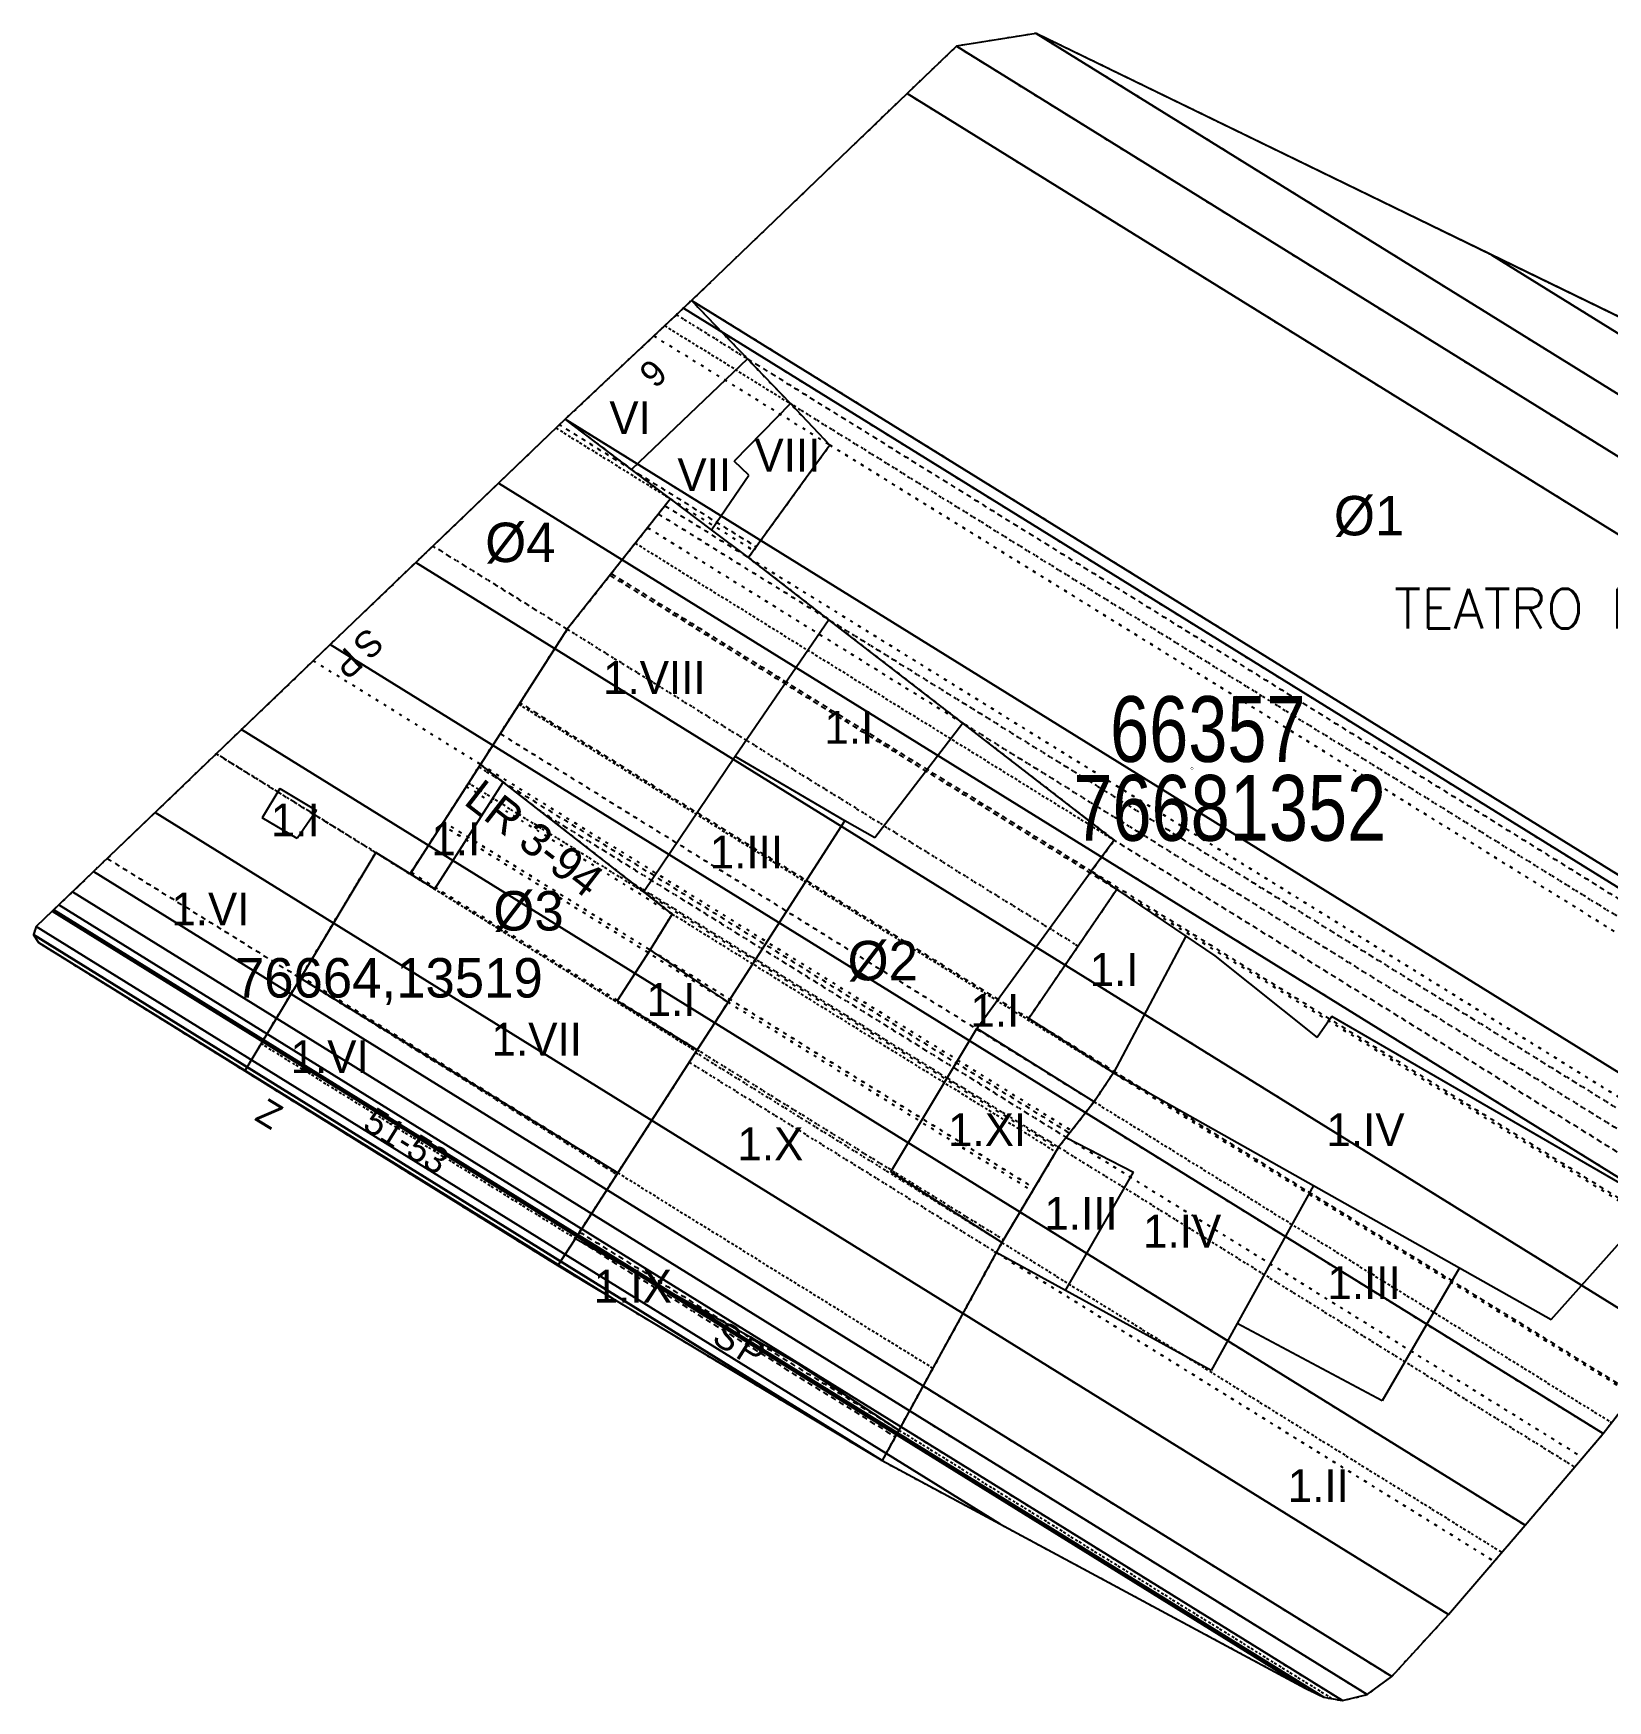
# Model space of a CAD drawing. Extents: x 676646 to 677304, y 613389 to 613969.
# Drawn here: x 676645.7 to 676705.5, y 613494 to 613557.5 of the extents above; entities that cross this region are included whole.
import ezdxf
from ezdxf.enums import TextEntityAlignment as Align

# ---------------------------------------------------------------- set-up
doc = ezdxf.new("R2010")
doc.units = 0
doc.header["$MEASUREMENT"] = 0
doc.linetypes.add('DOT', pattern=[0.25, 0, -0.25])
doc.layers.get('0').update_dxf_attribs({"linetype": 'CONTINUOUS'})
for name, color, linetype in [('10', 7, 'CONTINUOUS'), ('11', 7, 'CONTINUOUS'), ('12', 7, 'CONTINUOUS'), ('13', 7, 'CONTINUOUS'), ('22', 7, 'CONTINUOUS'), ('25', 7, 'CONTINUOUS'), ('26', 7, 'CONTINUOUS'), ('27', 7, 'CONTINUOUS'), ('29', 7, 'CONTINUOUS'), ('31', 7, 'CONTINUOUS'), ('36', 7, 'CONTINUOUS'), ('38', 7, 'CONTINUOUS'), ('62', 7, 'CONTINUOUS'), ('CONSTRUCTION_CLASS', 7, 'CONTINUOUS')]:
    doc.layers.add(name, color=color, linetype=linetype)
doc.styles.add('ROMANS', font='ROMANS', dxfattribs={"height": 0.2})
doc.styles.get("Standard").update_dxf_attribs({"font": 'txt', "height": 0.2})

msp = doc.modelspace()

# ---------------------------------------------------------------- linework, layer by layer
at = {"layer": '10', "color": 215, "linetype": 'CONTINUOUS'}
for p, q in [((676683.8, 613557.46), (676680.77, 613556.97)), ((676725.03, 613537.4), (676683.8, 613557.46)), ((676680.77, 613556.97), (676670.7, 613547.3)), ((676670.7, 613547.3), (676665.89, 613542.78)), ((676665.89, 613542.78), (676645.77, 613523.48)), ((676645.77, 613523.48), (676645.66, 613523.17)), ((676645.66, 613523.17), (676645.85, 613522.87)), ((676645.85, 613522.87), (676653.7, 613517.987)), ((676653.7, 613517.987), (676665.61, 613510.58)), ((676665.61, 613510.58), (676677.95, 613503.16)), ((676705.37, 613504.19), (676708.06, 613507.66)), ((676702.41, 613500.7), (676705.37, 613504.19)), ((676677.95, 613503.16), (676694.04, 613494.51)), ((676699.49, 613497.31), (676702.41, 613500.7)), ((676697.33, 613494.95), (676699.49, 613497.31)), ((676694.04, 613494.51), (676694.75, 613494.16)), ((676696.4, 613494.26), (676697.33, 613494.95)), ((676694.75, 613494.16), (676695.46, 613494.03)), ((676695.46, 613494.03), (676696.4, 613494.26))]:
    msp.add_line(p, q, dxfattribs=at)
at = {"layer": '11', "color": 215, "linetype": 'CONTINUOUS'}
for p, q in [((676672.822, 613545.08), (676670.7, 613547.3)), ((676674.455, 613543.373), (676672.822, 613545.08)), ((676675.962, 613541.796), (676674.455, 613543.373)), ((676668.418, 613540.865), (676665.89, 613542.78)), ((676675.962, 613541.796), (676672.859, 613537.519)), ((676669.891, 613539.749), (676668.418, 613540.865)), ((676669.891, 613539.749), (676665.968, 613534.788)), ((676675.921, 613535.153), (676672.859, 613537.519)), ((676681.013, 613531.218), (676675.921, 613535.153)), ((676665.968, 613534.788), (676662.668, 613529.65)), ((676686.779, 613526.763), (676681.013, 613531.218)), ((676662.668, 613529.65), (676659.99, 613525.48)), ((676663.532, 613528.975), (676662.668, 613529.65)), ((676668.884, 613524.796), (676663.532, 613528.975)), ((676686.779, 613526.763), (676685.902, 613525.587)), ((676658.684, 613526.295), (676655.816, 613521.515)), ((676659.99, 613525.48), (676658.684, 613526.295)), ((676686.873, 613524.892), (676685.902, 613525.587)), ((676669.965, 613523.952), (676668.884, 613524.796)), ((676686.873, 613524.892), (676683.524, 613519.985)), ((676669.965, 613523.952), (676669.12, 613522.592)), ((676672.086, 613520.6), (676669.12, 613522.592)), ((676655.816, 613521.515), (676653.7, 613517.987)), ((676672.086, 613520.6), (676670.915, 613518.788)), ((676686.747, 613517.913), (676683.524, 613519.985)), ((676670.915, 613518.788), (676667.89, 613514.107)), ((676686.747, 613517.913), (676686.01, 613516.811)), ((676686.01, 613516.811), (676684.953, 613515.458)), ((676684.953, 613515.458), (676684.662, 613515.086)), ((676684.662, 613515.086), (676682.503, 613511.46)), ((676667.89, 613514.107), (676666.278, 613511.614)), ((676666.278, 613511.614), (676665.61, 613510.58)), ((676682.503, 613511.46), (676682.291, 613511.073)), ((676682.291, 613511.073), (676678.587, 613504.321)), ((676678.587, 613504.321), (676677.95, 613503.16))]:
    msp.add_line(p, q, dxfattribs=at)
at = {"layer": '12', "color": 15, "linetype": 'CONTINUOUS'}
for p, q in [((676672.822, 613545.08), (676668.418, 613540.865)), ((676674.455, 613543.373), (676672.316, 613541.183)), ((676671.454, 613538.575), (676672.88, 613540.649)), ((676672.88, 613540.649), (676672.316, 613541.183)), ((676671.454, 613538.575), (676669.891, 613539.749)), ((676672.859, 613537.519), (676671.454, 613538.575)), ((676675.921, 613535.153), (676672.356, 613529.953)), ((676681.013, 613531.218), (676677.663, 613526.86)), ((676672.356, 613529.953), (676668.884, 613524.796)), ((676676.524, 613527.507), (676672.356, 613529.953)), ((676655.042, 613528.732), (676654.368, 613527.613)), ((676655.042, 613528.732), (676656.43, 613527.893)), ((676660.935, 613524.913), (676663.532, 613528.975)), ((676655.69, 613526.83), (676654.368, 613527.613)), ((676656.43, 613527.893), (676655.69, 613526.83)), ((676672.086, 613520.6), (676676.524, 613527.507)), ((676677.663, 613526.86), (676676.524, 613527.507)), ((676659.99, 613525.48), (676660.935, 613524.913)), ((676681.553, 613519.597), (676685.902, 613525.587)), ((676686.873, 613524.892), (676689.494, 613523.111)), ((676689.494, 613523.111), (676686.747, 613517.913)), ((676689.494, 613523.111), (676690.6, 613522.36)), ((676669.12, 613522.592), (676667.874, 613520.652)), ((676690.6, 613522.36), (676694.497, 613519.261)), ((676655.816, 613521.515), (676667.89, 613514.107)), ((676667.874, 613520.652), (676670.915, 613518.788)), ((676695.055, 613520.054), (676694.497, 613519.261)), ((676707.334, 613512.945), (676695.055, 613520.054)), ((676678.275, 613514.148), (676681.553, 613519.597)), ((676686.01, 613516.811), (676681.553, 613519.597)), ((676686.747, 613517.913), (676694.351, 613513.628)), ((676684.953, 613515.458), (676687.503, 613514.136)), ((676682.503, 613511.46), (676678.275, 613514.148)), ((676684.923, 613509.63), (676687.503, 613514.136)), ((676694.351, 613513.628), (676691.448, 613508.373)), ((676694.351, 613513.628), (676699.912, 613510.495)), ((676703.399, 613508.53), (676707.334, 613512.945)), ((676666.278, 613511.614), (676670.316, 613509.339)), ((676684.923, 613509.63), (676682.291, 613511.073)), ((676699.912, 613510.495), (676696.968, 613505.442)), ((676699.912, 613510.495), (676703.399, 613508.53)), ((676690.462, 613506.589), (676684.923, 613509.63)), ((676670.316, 613509.339), (676674.694, 613506.878)), ((676691.448, 613508.373), (676690.462, 613506.589)), ((676696.968, 613505.442), (676691.448, 613508.373)), ((676674.694, 613506.878), (676678.587, 613504.321))]:
    msp.add_line(p, q, dxfattribs=at)

# ---------------------------------------------------------------- texts
at = {"layer": '13', "color": 15, "linetype": 'CONTINUOUS'}
for s, p in [('VI', (676668.359, 613542.837)), ('VIII', (676674.343, 613541.415)), ('VII', (676671.181, 613540.67)), ('1.VIII', (676669.282, 613532.951)), ('1.I', (676676.682, 613531.056)), ('1.I', (676655.624, 613527.535)), ('1.I', (676661.73, 613526.814)), ('1.III', (676672.782, 613526.316)), ('1.VI', (676652.394, 613524.149)), ('1.I', (676686.771, 613521.847)), ('1.I', (676669.915, 613520.704)), ('1.I', (676682.234, 613520.29)), ('1.VII', (676664.808, 613519.192)), ('1.VI', (676656.93, 613518.529)), ('1.XI', (676681.941, 613515.753)), ('1.IV', (676696.335, 613515.753)), ('1.X', (676673.697, 613515.211)), ('1.III', (676685.512, 613512.571)), ('1.IV', (676689.361, 613511.894)), ('1.IX', (676668.463, 613509.795)), ('1.III', (676696.278, 613509.93)), ('1.II', (676694.537, 613502.211))]:
    msp.add_text(s, height=1.25, dxfattribs=at).set_placement(p, align=Align.MIDDLE)
at = {"layer": '22', "color": 7, "linetype": 'CONTINUOUS'}
for s, rotation, p in [('6', 223.21967, (676669.239, 613544.53)), ('S', 223.33344, (676658.412, 613534.236)), ('P', 223.33344, (676657.607, 613533.49)), ('51-53', 328.11989, (676659.852, 613515.328)), ('S', 327.28522, (676672.067, 613507.868)), ('P', 327.28522, (676672.968, 613507.304))]:
    msp.add_text(s, height=1, rotation=rotation, dxfattribs=at).set_placement(p, align=Align.MIDDLE)
at = {"layer": '25', "color": 215, "linetype": 'CONTINUOUS', "width": 0.8}
msp.add_text('66357', height=2.5, dxfattribs=at).set_placement((676690.336, 613530.995), align=Align.MIDDLE)
at = {"layer": '26', "color": 215, "linetype": 'CONTINUOUS', "width": 0.8}
msp.add_text('76681352', height=2.5, dxfattribs=at).set_placement((676691.17, 613527.995), align=Align.MIDDLE)
at = {"layer": '26', "color": 215, "linetype": 'CONTINUOUS'}
msp.add_text('O', height=0.1, dxfattribs=at).set_placement((676689.734, 613529.495), align=Align.MIDDLE)
at = {"layer": '27', "color": 215, "linetype": 'CONTINUOUS'}
for s, p in [('%%c1', (676696.471, 613539.113)), ('%%c4', (676664.186, 613538.097)), ('%%c3', (676664.497, 613524.081)), ('%%c2', (676677.971, 613522.186))]:
    msp.add_text(s, height=1.5, dxfattribs=at).set_placement(p, align=Align.MIDDLE)
at = {"layer": '29', "color": 215, "linetype": 'CONTINUOUS', "style": 'ROMANS'}
msp.add_text('TEATRO PRINCIPAL', height=1.5, dxfattribs=at).set_placement((676706.589, 613535.574), align=Align.MIDDLE)
at = {"layer": '31', "color": 15, "linetype": 'CONTINUOUS'}
msp.add_text('LR 3-94', height=1.25, rotation=322.23591, dxfattribs=at).set_placement((676664.719, 613526.838), align=Align.MIDDLE)
at = {"layer": '36', "color": 7, "linetype": 'CONTINUOUS'}
msp.add_text('Z', height=1, rotation=328.59933, dxfattribs=at).set_placement((676654.637, 613516.356), align=Align.MIDDLE)
at = {"layer": '38', "color": 215, "linetype": 'CONTINUOUS'}
msp.add_text('76664,13519', height=1.5, dxfattribs=at).set_placement((676659.182, 613521.401), align=Align.MIDDLE)

# ---------------------------------------------------------------- meshes
at = {"color": 7, "linetype": 'DOT'}
mesh = msp.add_polyface(dxfattribs=at)
corners = [(676653.7, 613517.987), (676645.85, 613522.87), (676653.707, 613517.999), (676645.66, 613523.17), (676653.787, 613518.131), (676645.66, 613523.17), (676653.952, 613518.407), (676645.77, 613523.48), (676655.816, 613521.515), (676648.47, 613526.07), (676658.682, 613526.291), (676659.99, 613525.48), (676652.619, 613530.05), (676658.684, 613526.295), (676659.992, 613525.484), (676652.622, 613530.053), (676662.668, 613529.65), (676656.311, 613533.591), (676665.968, 613534.788), (676660.86, 613537.955), (676669.891, 613539.749), (676665.542, 613542.446), (676668.418, 613540.865), (676665.67, 613542.569), (676665.89, 613542.78)]
mesh.append_faces([[corners[k] for k in face] for face in [(0, 0, 2, 1), (1, 2, 4, 3), (5, 4, 6, 7), (7, 6, 8, 9), (9, 8, 10, 12), (12, 10, 13, 15), (11, 11, 14, 13), (15, 14, 16, 17), (17, 16, 18, 19), (19, 18, 20, 21), (21, 20, 22, 23), (23, 22, 24, 24)]], dxfattribs={"vtx0": -1, "vtx2": -1, "color": 7})
mesh = msp.add_polyface(dxfattribs=at)
corners = [(676665.61, 613510.58), (676653.7, 613517.987), (676665.62, 613510.596), (676653.7, 613517.987), (676666.278, 613511.614), (676654.323, 613519.026), (676667.854, 613514.051), (676655.816, 613521.515), (676667.89, 613514.107), (676655.85, 613521.572), (676670.877, 613518.73), (676659.99, 613525.48), (676658.682, 613526.291), (676670.88, 613518.734), (676659.992, 613525.484), (676658.684, 613526.295), (676670.915, 613518.788), (676660.027, 613525.538), (676672.086, 613520.6), (676661.193, 613527.354), (676669.12, 613522.592), (676661.264, 613527.463), (676669.965, 613523.952), (676662.129, 613528.81), (676668.884, 613524.796), (676662.209, 613528.935), (676663.532, 613528.975), (676662.604, 613529.55), (676662.668, 613529.65)]
mesh.append_faces([[corners[k] for k in face] for face in [(0, 0, 2, 1), (3, 2, 4, 5), (5, 4, 6, 7), (7, 6, 8, 9), (9, 8, 10, 12), (12, 11, 15, 15), (11, 10, 13, 14), (14, 13, 16, 17), (17, 16, 18, 19), (19, 18, 20, 21), (21, 20, 22, 23), (23, 22, 24, 25), (25, 24, 26, 27), (27, 26, 28, 28)]], dxfattribs={"vtx0": -1, "vtx2": -1, "color": 7})
at = {"layer": '62', "color": 7, "linetype": 'CONTINUOUS'}
mesh = msp.add_polyface(dxfattribs=at)
corners = [(676665.61, 613510.58), (676653.7, 613517.987), (676666.825, 613509.849), (676645.85, 613522.87), (676667.678, 613509.337), (676645.66, 613523.17), (676677.416, 613503.481), (676645.66, 613523.17), (676677.95, 613503.16), (676645.663, 613523.178), (676682.418, 613500.758), (676645.77, 613523.48), (676694.04, 613494.51), (676646.376, 613524.062), (676694.75, 613494.16), (676646.434, 613524.116), (676695.46, 613494.03), (676646.63, 613524.305), (676696.4, 613494.26), (676647.145, 613524.799), (676697.33, 613494.95), (676647.947, 613525.568), (676699.49, 613497.31), (676650.289, 613527.815), (676702.41, 613500.7), (676653.582, 613530.974), (676705.37, 613504.19), (676656.954, 613534.208), (676708.06, 613507.66), (676660.207, 613537.329), (676710.66, 613511.02), (676663.356, 613540.349), (676712.633, 613513.799), (676665.89, 613542.78), (676716.09, 613518.67), (676670.387, 613547.006), (676716.322, 613519.014), (676670.7, 613547.3), (676722.48, 613528.15), (676678.897, 613555.172), (676723.874, 613530.245), (676680.77, 613556.97), (676724.99, 613531.922), (676683.8, 613557.46), (676726.08, 613533.56), (676701.136, 613549.025), (676725.03, 613537.4)]
mesh.append_faces([[corners[k] for k in face] for face in [(0, 0, 2, 1), (1, 2, 4, 3), (3, 4, 6, 5), (7, 6, 8, 9), (9, 8, 10, 11), (11, 10, 12, 13), (13, 12, 14, 15), (15, 14, 16, 17), (17, 16, 18, 19), (19, 18, 20, 21), (21, 20, 22, 23), (23, 22, 24, 25), (25, 24, 26, 27), (27, 26, 28, 29), (29, 28, 30, 31), (31, 30, 32, 33), (33, 32, 34, 35), (35, 34, 36, 37), (37, 36, 38, 39), (39, 38, 40, 41), (41, 40, 42, 43), (43, 42, 44, 45), (45, 44, 46, 46)]], dxfattribs={"vtx0": -1, "vtx2": -1, "color": 7})
at = {"layer": 'CONSTRUCTION_CLASS', "color": 7, "linetype": 'DOT'}
mesh = msp.add_polyface(dxfattribs=at)
corners = [(676677.95, 613503.16), (676678.493, 613504.149), (676694.04, 613494.51), (676678.53, 613504.217), (676694.75, 613494.16), (676678.587, 613504.321), (676695.07, 613494.101), (676678.657, 613504.448), (676695.46, 613494.03), (676678.989, 613505.055), (676696.4, 613494.26), (676679.508, 613506), (676697.33, 613494.95), (676681.022, 613508.76), (676699.49, 613497.31), (676682.291, 613511.073), (676701.23, 613499.33), (676682.503, 613511.46), (676701.521, 613499.668), (676683.191, 613512.616), (676702.41, 613500.7), (676684.662, 613515.086), (676704.29, 613502.917), (676684.953, 613515.458), (676704.597, 613503.279), (676685.685, 613516.395), (676705.37, 613504.19), (676686.01, 613516.811), (676705.693, 613504.607), (676686.747, 613517.913), (676706.51, 613505.66), (676683.524, 613519.985), (676706.548, 613505.71), (676684.909, 613522.014), (676708.06, 613507.66), (676686.873, 613524.892), (676710.202, 613510.428), (676685.902, 613525.587), (676710.25, 613510.491), (676686.301, 613526.123), (676710.66, 613511.02), (676686.779, 613526.763), (676711.122, 613511.67), (676681.013, 613531.218), (676711.555, 613512.282), (676675.921, 613535.153), (676711.939, 613512.822), (676672.859, 613537.519), (676712.169, 613513.146), (676675.962, 613541.796), (676715.226, 613517.452), (676674.455, 613543.373), (676715.542, 613517.899), (676672.822, 613545.08), (676715.885, 613518.381), (676671.845, 613546.102), (676716.09, 613518.67), (676670.7, 613547.3), (676716.322, 613519.014), (676670.7, 613547.3), (676722.48, 613528.15), (676678.897, 613555.172), (676723.874, 613530.245), (676680.77, 613556.97), (676724.99, 613531.922), (676683.8, 613557.46), (676726.08, 613533.56), (676701.136, 613549.025), (676725.03, 613537.4)]
mesh.append_faces([[corners[k] for k in face] for face in [(0, 0, 2, 1), (1, 2, 4, 3), (3, 4, 6, 5), (5, 6, 8, 7), (7, 8, 10, 9), (9, 10, 12, 11), (11, 12, 14, 13), (13, 14, 16, 15), (15, 16, 18, 17), (17, 18, 20, 19), (19, 20, 22, 21), (21, 22, 24, 23), (23, 24, 26, 25), (25, 26, 28, 27), (27, 28, 30, 29), (29, 30, 32, 31), (31, 32, 34, 33), (33, 34, 36, 35), (35, 36, 38, 37), (37, 38, 40, 39), (39, 40, 42, 41), (41, 42, 44, 43), (43, 44, 46, 45), (45, 46, 48, 47), (47, 48, 50, 49), (49, 50, 52, 51), (51, 52, 54, 53), (53, 54, 56, 55), (55, 56, 58, 57), (59, 58, 60, 61), (61, 60, 62, 63), (63, 62, 64, 65), (65, 64, 66, 67), (67, 66, 68, 68)]], dxfattribs={"vtx0": -1, "vtx2": -1, "color": 7})
mesh = msp.add_polyface(dxfattribs=at)
corners = [(676665.61, 613510.58), (676665.716, 613510.745), (676677.95, 613503.16), (676666.278, 613511.614), (676678.448, 613504.068), (676666.434, 613511.856), (676678.587, 613504.321), (676667.89, 613514.107), (676679.878, 613506.674), (676670.61, 613518.316), (676682.291, 613511.073), (676670.849, 613518.686), (676682.503, 613511.46), (676670.915, 613518.788), (676682.565, 613511.565), (676672.086, 613520.6), (676683.669, 613513.418), (676669.12, 613522.592), (676683.736, 613513.53), (676669.965, 613523.952), (676684.555, 613514.906), (676668.884, 613524.796), (676684.63, 613515.033), (676668.433, 613525.148), (676684.662, 613515.086), (676664.999, 613527.83), (676684.953, 613515.458), (676663.532, 613528.975), (676685.077, 613515.617), (676662.668, 613529.65), (676685.15, 613515.711), (676662.668, 613529.65), (676686.01, 613516.811), (676663.418, 613530.818), (676686.747, 613517.913), (676664.134, 613531.933), (676683.524, 613519.985), (676664.168, 613531.986), (676685.403, 613522.738), (676665.968, 613534.788), (676686.873, 613524.892), (676667.594, 613536.845), (676685.902, 613525.587), (676667.644, 613536.907), (676686.779, 613526.763), (676668.556, 613538.061), (676681.013, 613531.218), (676669.023, 613538.652), (676675.921, 613535.153), (676669.436, 613539.174), (676672.859, 613537.519), (676669.684, 613539.487), (676673.054, 613537.788), (676669.891, 613539.749), (676673.156, 613537.928), (676668.418, 613540.865), (676673.329, 613538.167), (676665.89, 613542.78), (676675.962, 613541.796), (676669.263, 613545.95), (676674.455, 613543.373), (676669.675, 613546.337), (676672.822, 613545.08), (676670.12, 613546.755), (676670.7, 613547.3)]
mesh.append_faces([[corners[k] for k in face] for face in [(0, 0, 2, 1), (1, 2, 4, 3), (3, 4, 6, 5), (5, 6, 8, 7), (7, 8, 10, 9), (9, 10, 12, 11), (11, 12, 14, 13), (13, 14, 16, 15), (15, 16, 18, 17), (17, 18, 20, 19), (19, 20, 22, 21), (21, 22, 24, 23), (23, 24, 26, 25), (25, 26, 28, 27), (27, 28, 30, 29), (31, 30, 32, 33), (33, 32, 34, 35), (35, 34, 36, 37), (37, 36, 38, 39), (39, 38, 40, 41), (41, 40, 42, 43), (43, 42, 44, 45), (45, 44, 46, 47), (47, 46, 48, 49), (49, 48, 50, 51), (51, 50, 52, 53), (53, 52, 54, 55), (55, 54, 56, 57), (57, 56, 58, 59), (59, 58, 60, 61), (61, 60, 62, 63), (63, 62, 64, 64)]], dxfattribs={"vtx0": -1, "vtx2": -1, "color": 7})

doc.saveas('drawing.dxf')
